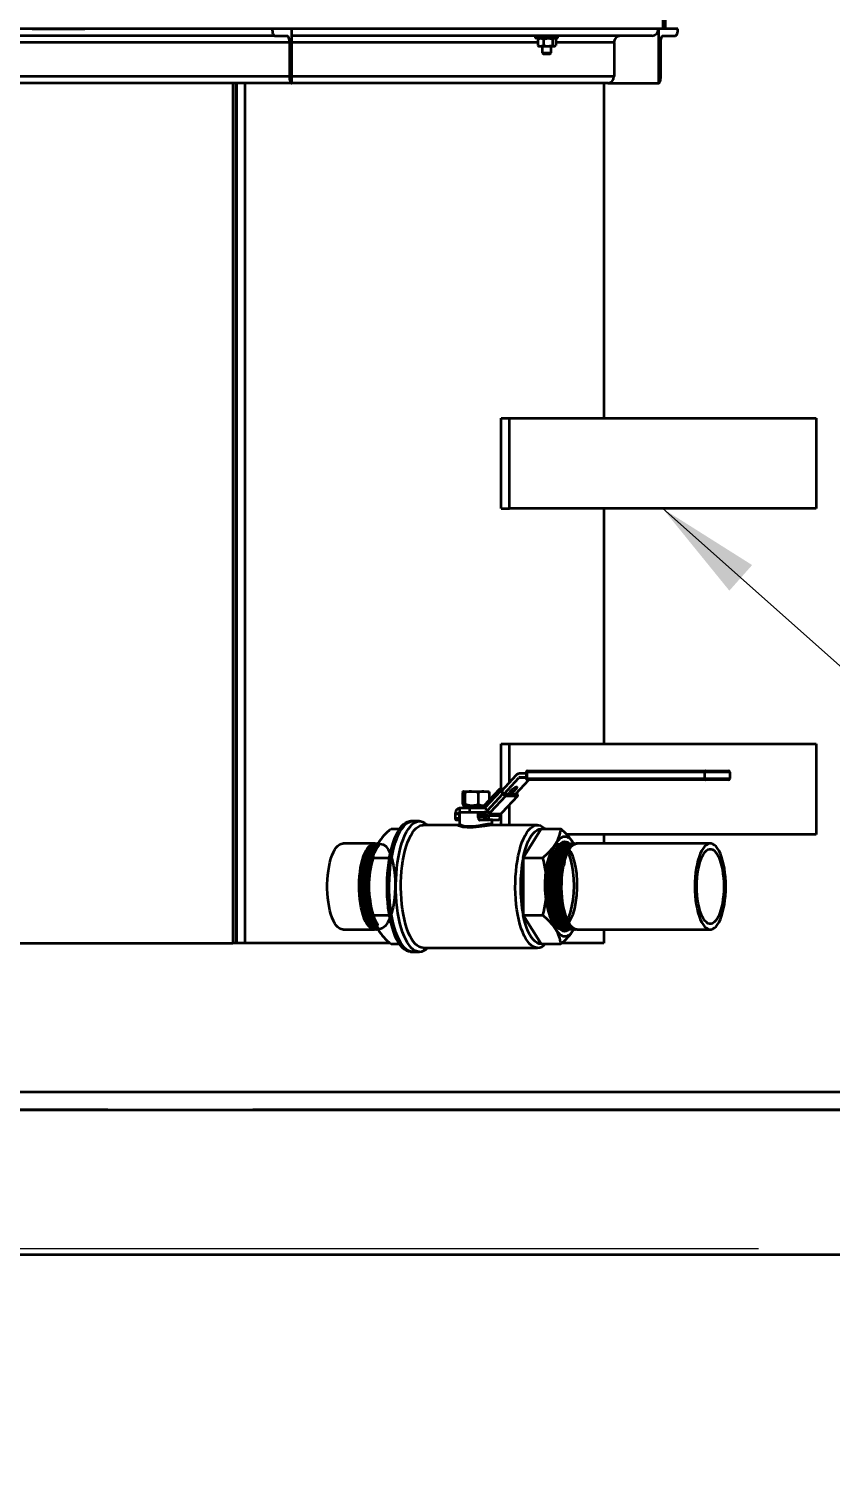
# Model space of a CAD drawing. Header units: inches. Extents: x 0 to 1408, y 0 to 1088.
# Drawn here: x 896.36 to 918.51, y 223.3 to 263.33 of the extents above; entities that cross this region are included whole.
import ezdxf

# ---------------------------------------------------------------- set-up
doc = ezdxf.new("R2010")
doc.units = ezdxf.units.IN
doc.header["$LTSCALE"] = 32
doc.header["$MEASUREMENT"] = 0
doc.linetypes.add('CENTER2', pattern=[1.125, 0.75, -0.125, 0.125, -0.125])
doc.linetypes.add('PHANTOM2', pattern=[1.25, 0.625, -0.125, 0.125, -0.125, 0.125, -0.125])
for name, color, linetype, lineweight in [('AM_0', 7, 'Continuous', 50), ('AM_6', 140, 'Continuous', 35), ('Equipment-AM_11', 92, 'PHANTOM2', 25), ('Layout-AM_6', 140, 'Continuous', 35)]:
    doc.layers.add(name, color=color, linetype=linetype, lineweight=lineweight)
doc.styles.get("Standard").update_dxf_attribs({"font": 'ROMANS.SHX', "width": 0.7})
doc.dimstyles.new('METSOPOWER_ANSI$7', dxfattribs={"dimscale": 24, "dimtxt": 0.12, "dimasz": 0.12, "dimexe": 0.1, "dimexo": 0.05, "dimgap": 0.06, "dimtad": 1, "dimtoh": 1, "dimzin": 12, "dimdsep": 46, "dimlunit": 3, "dimtxsty": 'Standard', "dimcen": 0, "dimclrd": 256, "dimclre": 256, "dimclrt": 140, "dimadec": 0, "dimazin": 2, "dimtp": 0.1, "dimtm": 0.1, "dimtfac": 0.71, "dimtmove": 0, "dimatfit": 3, "dimfxl": 1, "dimtzin": 7, "dimlwd": -1, "dimlwe": -1, "dimarcsym": 1})

# ---------------------------------------------------------------- blocks, each defined once
blk = doc.blocks.new('A$C9d734190')
at = {"layer": 'AM_0'}
for p, q in [((-34.811, 33.856), (-34.811, 34.106)), ((-34.753, 33.856), (-34.753, 34.106)), ((-45.61, 33.856), (-74.465, 33.856)), ((-45.61, 33.856), (-74.465, 33.856)), ((-45.542, 33.669), (-74.397, 33.669)), ((-52.238, 33.856), (-50.781, 33.856)), ((-45.61, 33.856), (-45.61, 33.856)), ((-45.069, 33.856), (-45.61, 33.856)), ((-45.542, 33.669), (-45.204, 33.669)), ((-45.069, 33.856), (-45.069, 33.856)), ((-34.947, 33.856), (-45.069, 33.856)), ((-34.947, 33.856), (-45.069, 33.856)), ((-45.069, 32.356), (-45.069, 33.856)), ((-35.122, 33.669), (-45.069, 33.669)), ((-38.345, 33.669), (-38.345, 33.604)), ((-37.72, 33.604), (-37.72, 33.669)), ((-34.947, 33.856), (-34.947, 32.356)), ((-34.406, 33.856), (-34.947, 33.856)), ((-34.947, 33.856), (-34.947, 33.856)), ((-34.812, 33.669), (-34.474, 33.669)), ((-34.406, 33.856), (-34.406, 33.856)), ((-45.136, 33.481), (-73.991, 33.481)), ((-45.136, 33.481), (-45.136, 32.544)), ((-38.277, 33.481), (-45.069, 33.481)), ((-37.72, 33.604), (-38.345, 33.604)), ((-38.277, 33.579), (-38.277, 33.403)), ((-38.247, 33.604), (-38.262, 33.592)), ((-38.262, 33.389), (-38.247, 33.378)), ((-38.247, 33.378), (-38.198, 33.378)), ((-38.198, 33.378), (-37.994, 33.378)), ((-38.153, 33.378), (-38.153, 33.201)), ((-38.119, 33.579), (-38.119, 33.403)), ((-37.994, 33.378), (-37.824, 33.378)), ((-37.903, 33.201), (-37.903, 33.378)), ((-37.869, 33.579), (-37.869, 33.403)), ((-37.824, 33.378), (-37.809, 33.378)), ((-37.793, 33.592), (-37.809, 33.604)), ((-37.809, 33.378), (-37.793, 33.389)), ((-37.778, 33.579), (-37.778, 33.403)), ((-36.171, 33.481), (-37.778, 33.481)), ((-36.171, 33.481), (-36.171, 32.544)), ((-34.88, 32.544), (-34.88, 33.481)), ((-38.153, 33.201), (-38.123, 33.171)), ((-38.153, 33.201), (-37.903, 33.201)), ((-38.123, 33.171), (-37.933, 33.171)), ((-37.933, 33.171), (-37.903, 33.201)), ((-45.136, 32.544), (-73.991, 32.544)), ((-36.171, 32.544), (-45.069, 32.544)), ((-45.069, 32.356), (-73.924, 32.356)), ((-46.701, 32.356), (-46.701, 8.606)), ((-46.611, 32.356), (-46.611, 8.606)), ((-46.599, 32.356), (-46.599, 8.606)), ((-46.366, 32.356), (-46.366, 8.606)), ((-36.346, 32.356), (-45.069, 32.356)), ((-45.069, 32.356), (-45.069, 32.356)), ((-36.448, 32.356), (-36.448, 23.106)), ((-36.346, 32.356), (-34.947, 32.356)), ((-34.947, 32.356), (-34.947, 32.356)), ((-46.599, 25.75), (-46.611, 25.75)), ((-46.611, 25.604), (-46.599, 25.604)), ((-46.611, 24.263), (-46.599, 24.263)), ((-46.611, 24.086), (-46.599, 24.086)), ((-39.291, 20.606), (-39.291, 23.106)), ((-39.291, 23.106), (-39.058, 23.106)), ((-39.058, 20.606), (-39.058, 23.106)), ((-39.058, 23.106), (-30.592, 23.106)), ((-39.291, 20.606), (-39.058, 20.606)), ((-30.592, 20.606), (-39.058, 20.606)), ((-36.448, 20.606), (-36.448, 14.106)), ((-39.291, 12.862), (-39.291, 14.106)), ((-39.291, 14.106), (-39.058, 14.106)), ((-39.058, 13.041), (-39.058, 14.106)), ((-39.058, 14.106), (-30.592, 14.106)), ((-38.879, 13.233), (-39.277, 12.805)), ((-38.601, 13.291), (-38.747, 13.291)), ((-38.601, 13.324), (-38.601, 13.154)), ((-38.575, 13.324), (-38.601, 13.324)), ((-33.66, 13.324), (-38.575, 13.324)), ((-38.575, 13.324), (-38.575, 13.154)), ((-38.561, 13.364), (-33.645, 13.364)), ((-33.66, 13.154), (-33.66, 13.324)), ((-32.966, 13.324), (-33.66, 13.324)), ((-33.645, 13.364), (-33.006, 13.364)), ((-32.966, 13.154), (-32.966, 13.324)), ((-39.336, 12.86), (-39.767, 12.397)), ((-39.33, 12.862), (-39.225, 12.862)), ((-39.208, 12.731), (-38.797, 13.172)), ((-38.884, 12.731), (-38.527, 13.114)), ((-38.601, 13.172), (-38.797, 13.172)), ((-38.764, 13.187), (-38.601, 13.187)), ((-38.575, 13.154), (-38.601, 13.154)), ((-38.575, 13.154), (-33.66, 13.154)), ((-33.645, 13.114), (-38.561, 13.114)), ((-33.66, 13.154), (-32.966, 13.154)), ((-33.006, 13.114), (-33.645, 13.114)), ((-40.356, 12.763), (-40.356, 12.439)), ((-40.326, 12.793), (-40.11, 12.793)), ((-40.295, 12.763), (-40.295, 12.439)), ((-40.11, 12.793), (-39.77, 12.793)), ((-39.925, 12.763), (-39.925, 12.439)), ((-39.77, 12.793), (-39.642, 12.793)), ((-39.306, 12.805), (-39.738, 12.343)), ((-39.669, 12.269), (-39.237, 12.731)), ((-39.615, 12.763), (-39.615, 12.56)), ((-39.156, 12.675), (-39.587, 12.212)), ((-39.306, 12.805), (-39.237, 12.731)), ((-39.277, 12.805), (-39.208, 12.731)), ((-39.263, 12.212), (-38.831, 12.675)), ((-39.257, 12.214), (-38.825, 12.677)), ((-39.208, 12.731), (-38.884, 12.731)), ((-39.156, 12.675), (-38.831, 12.675)), ((-39.058, 11.865), (-39.058, 12.428)), ((-38.855, 12.731), (-38.869, 12.747)), ((-40.56, 12.163), (-40.56, 12.058)), ((-40.56, 12.163), (-40.555, 12.163)), ((-40.555, 12.058), (-40.56, 12.058)), ((-40.439, 12.163), (-40.555, 12.163)), ((-40.555, 12.163), (-40.555, 12.058)), ((-40.555, 12.058), (-40.439, 12.058)), ((-40.55, 12.173), (-40.443, 12.173)), ((-40.443, 12.048), (-40.55, 12.048)), ((-40.549, 12.173), (-40.549, 12.203)), ((-40.452, 12.173), (-40.452, 12.223)), ((-40.436, 12.223), (-40.452, 12.223)), ((-40.439, 12.058), (-40.439, 12.163)), ((-40.439, 12.163), (-40.436, 12.163)), ((-40.436, 12.058), (-40.439, 12.058)), ((-40.436, 12.328), (-40.436, 12.223)), ((-40.148, 12.328), (-40.436, 12.328)), ((-40.436, 12.223), (-40.436, 11.895)), ((-40.436, 12.223), (-40.148, 12.223)), ((-40.326, 12.408), (-40.11, 12.408)), ((-40.32, 12.408), (-40.32, 12.328)), ((-40.148, 12.223), (-40.148, 12.328)), ((-39.742, 12.328), (-40.148, 12.328)), ((-40.148, 12.223), (-39.76, 12.223)), ((-40.11, 12.408), (-39.77, 12.408)), ((-39.93, 12.163), (-39.93, 12.098)), ((-39.93, 12.163), (-39.924, 12.163)), ((-39.924, 12.098), (-39.93, 12.098)), ((-39.929, 12.094), (-39.903, 12.02)), ((-39.756, 12.163), (-39.924, 12.163)), ((-39.924, 12.163), (-39.924, 12.098)), ((-39.924, 12.098), (-39.756, 12.098)), ((-39.755, 12.091), (-39.923, 12.091)), ((-39.923, 12.091), (-39.896, 12.016)), ((-39.92, 12.173), (-39.752, 12.173)), ((-39.905, 12.023), (-39.905, 12.027)), ((-39.904, 12.023), (-39.905, 12.023)), ((-39.896, 12.016), (-39.728, 12.016)), ((-39.725, 12.013), (-39.893, 12.013)), ((-39.882, 12.183), (-39.7, 12.183)), ((-39.77, 12.408), (-39.757, 12.408)), ((-39.679, 12.223), (-39.76, 12.223)), ((-39.756, 12.163), (-39.743, 12.163)), ((-39.756, 12.098), (-39.756, 12.163)), ((-39.743, 12.098), (-39.756, 12.098)), ((-39.728, 12.016), (-39.755, 12.091)), ((-39.752, 12.173), (-39.704, 12.173)), ((-39.743, 12.163), (-39.743, 12.098)), ((-39.707, 12.163), (-39.743, 12.163)), ((-39.743, 12.098), (-39.716, 12.023)), ((-39.669, 12.269), (-39.738, 12.343)), ((-39.679, 12.013), (-39.725, 12.013)), ((-39.716, 12.023), (-39.694, 12.023)), ((-39.715, 12.106), (-39.714, 12.113)), ((-39.714, 12.113), (-39.64, 12.113)), ((-39.604, 12.013), (-39.679, 12.013)), ((-39.654, 12.254), (-39.66, 12.247)), ((-39.64, 12.113), (-39.64, 12.122)), ((-39.315, 12.122), (-39.64, 12.122)), ((-39.618, 12.179), (-39.587, 12.212)), ((-39.618, 12.179), (-39.294, 12.179)), ((-39.604, 12.013), (-39.351, 12.013)), ((-39.315, 12.113), (-39.315, 12.122)), ((-39.294, 12.179), (-39.263, 12.212)), ((-39.291, 11.865), (-39.291, 12.182)), ((-42.329, 11.757), (-42.098, 11.757)), ((-41.727, 11.973), (-41.788, 11.973)), ((-41.543, 11.971), (-41.727, 11.971)), ((-40.442, 11.865), (-41.444, 11.865)), ((-40.436, 12.003), (-40.528, 12.003)), ((-39.632, 12.003), (-39.882, 12.003)), ((-39.608, 12.006), (-39.632, 12.003)), ((-39.537, 12.003), (-39.542, 12.006)), ((-39.536, 12.003), (-39.537, 12.003)), ((-39.536, 11.895), (-39.536, 12.003)), ((-38.285, 11.865), (-39.529, 11.865)), ((-38.184, 11.757), (-38.679, 10.963)), ((-38.184, 11.757), (-37.643, 11.757)), ((-42.783, 11.356), (-43.661, 11.356)), ((-42.766, 11.213), (-42.776, 11.19)), ((-42.764, 11.356), (-42.775, 11.356)), ((-37.594, 11.329), (-37.532, 11.343)), ((-37.521, 11.345), (-37.532, 11.345)), ((-30.592, 11.606), (-37.482, 11.606)), ((-37.44, 11.348), (-37.451, 11.348)), ((-37.376, 11.35), (-37.37, 11.349)), ((-37.359, 11.351), (-37.37, 11.35)), ((-37.34, 11.342), (-37.289, 11.349)), ((-37.303, 11.321), (-37.236, 11.351)), ((-37.278, 11.353), (-37.289, 11.353)), ((-37.267, 11.336), (-37.234, 11.348)), ((-37.196, 11.356), (-37.208, 11.356)), ((-33.512, 11.356), (-37.189, 11.356)), ((-36.448, 11.606), (-36.448, 11.356)), ((-43.051, 11.067), (-43.055, 11.058)), ((-42.973, 11.073), (-42.997, 11.021)), ((-42.825, 10.963), (-42.373, 10.963)), ((-38.679, 10.963), (-38.679, 9.375)), ((-38.679, 10.963), (-38.139, 10.963)), ((-37.555, 11.064), (-37.563, 11.042)), ((-37.54, 10.855), (-37.561, 10.755)), ((-37.561, 10.755), (-37.563, 10.747)), ((-46.611, 9.25), (-46.599, 9.25)), ((-43.051, 9.325), (-43.043, 9.306)), ((-42.825, 9.375), (-42.373, 9.375)), ((-38.679, 9.375), (-38.139, 9.375)), ((-38.679, 9.375), (-38.184, 8.581)), ((-37.552, 9.321), (-37.546, 9.305)), ((-46.611, 9), (-46.599, 9)), ((-43.661, 8.981), (-42.783, 8.981)), ((-42.776, 9.148), (-42.766, 9.124)), ((-42.734, 8.983), (-42.723, 8.983)), ((-37.573, 8.994), (-37.562, 8.994)), ((-37.492, 8.995), (-37.547, 9.002)), ((-37.492, 8.991), (-37.481, 8.991)), ((-37.411, 8.99), (-37.418, 8.989)), ((-37.411, 8.989), (-37.399, 8.988)), ((-37.33, 8.986), (-37.318, 8.986)), ((-37.248, 8.985), (-37.316, 8.999)), ((-37.28, 8.978), (-37.272, 8.992)), ((-37.273, 8.999), (-37.233, 8.988)), ((-37.249, 8.983), (-37.237, 8.983)), ((-37.189, 8.981), (-33.512, 8.981)), ((-36.448, 8.981), (-36.448, 8.606)), ((-72.058, 8.606), (-46.701, 8.606)), ((-46.611, 8.606), (-46.701, 8.606)), ((-46.599, 8.606), (-46.611, 8.606)), ((-46.366, 8.606), (-46.599, 8.606)), ((-42.357, 8.606), (-46.366, 8.606)), ((-42.329, 8.581), (-42.098, 8.581)), ((-41.444, 8.473), (-38.285, 8.473)), ((-38.184, 8.581), (-37.643, 8.581)), ((-36.448, 8.606), (-37.616, 8.606)), ((-41.788, 8.364), (-41.727, 8.364)), ((-41.727, 8.366), (-41.543, 8.366)), ((-89.174, 4.5), (-0.25, 4.5)), ((-55, 4), (55, 4)), ((-55, 0), (55, 0))]:
    blk.add_line(p, q, dxfattribs=at)
at = {"layer": 'AM_0', "linetype": 'CENTER2'}
for p, q in [((-30.592, 23.106), (-30.592, 20.606)), ((-30.592, 14.106), (-30.592, 11.606))]:
    blk.add_line(p, q, dxfattribs=at)
at = {"layer": 'AM_0', "flags": 128}
for points in [[(-45.61, 33.856), (-45.608, 33.82), (-45.604, 33.784), (-45.598, 33.752), (-45.59, 33.724), (-45.58, 33.7), (-45.568, 33.683), (-45.555, 33.672), (-45.542, 33.669)], [(-45.204, 33.669), (-45.191, 33.665), (-45.178, 33.655), (-45.166, 33.637), (-45.156, 33.614), (-45.148, 33.585), (-45.141, 33.553), (-45.137, 33.518), (-45.136, 33.481)], [(-34.88, 33.481), (-34.878, 33.518), (-34.874, 33.553), (-34.868, 33.585), (-34.86, 33.614), (-34.85, 33.637), (-34.838, 33.655), (-34.825, 33.665), (-34.812, 33.669)], [(-34.474, 33.669), (-34.461, 33.672), (-34.448, 33.683), (-34.436, 33.7), (-34.426, 33.724), (-34.418, 33.752), (-34.411, 33.784), (-34.408, 33.82), (-34.406, 33.856)], [(-38.277, 33.579), (-38.204, 33.604), (-38.198, 33.604)], [(-38.277, 33.579), (-38.266, 33.589), (-38.262, 33.591)], [(-38.277, 33.403), (-38.204, 33.378), (-38.198, 33.378)], [(-38.277, 33.403), (-38.266, 33.392), (-38.262, 33.39)], [(-38.198, 33.604), (-38.129, 33.584), (-38.119, 33.579)], [(-38.198, 33.378), (-38.129, 33.397), (-38.119, 33.403)], [(-38.119, 33.579), (-38.003, 33.604), (-37.994, 33.604)], [(-38.119, 33.403), (-38.003, 33.378), (-37.994, 33.378)], [(-37.994, 33.604), (-37.885, 33.584), (-37.869, 33.579)], [(-37.994, 33.378), (-37.885, 33.397), (-37.869, 33.403)], [(-37.869, 33.579), (-37.858, 33.589), (-37.824, 33.604)], [(-37.869, 33.403), (-37.858, 33.392), (-37.824, 33.378)], [(-37.824, 33.604), (-37.815, 33.603), (-37.778, 33.579)], [(-37.824, 33.378), (-37.815, 33.379), (-37.778, 33.403)], [(-45.136, 32.544), (-45.135, 32.507), (-45.131, 32.472), (-45.125, 32.44), (-45.116, 32.411), (-45.106, 32.388), (-45.094, 32.371), (-45.082, 32.36), (-45.069, 32.356)], [(-34.947, 32.356), (-34.934, 32.36), (-34.921, 32.371), (-34.91, 32.388), (-34.899, 32.411), (-34.891, 32.44), (-34.885, 32.472), (-34.881, 32.507), (-34.88, 32.544)], [(-38.575, 13.324), (-38.575, 13.332), (-38.574, 13.339), (-38.573, 13.346), (-38.571, 13.352), (-38.569, 13.357), (-38.566, 13.361), (-38.564, 13.363), (-38.561, 13.364)], [(-33.645, 13.364), (-33.648, 13.363), (-33.651, 13.361), (-33.653, 13.357), (-33.655, 13.352), (-33.657, 13.346), (-33.658, 13.339), (-33.659, 13.332), (-33.66, 13.324)], [(-39.33, 12.862), (-39.335, 12.861), (-39.337, 12.858), (-39.337, 12.852), (-39.335, 12.845), (-39.331, 12.837), (-39.324, 12.827), (-39.316, 12.816), (-39.306, 12.805)], [(-39.046, 12.731), (-39.057, 12.737), (-39.058, 12.752), (-39.047, 12.776), (-39.026, 12.805), (-38.997, 12.837), (-38.964, 12.869), (-38.93, 12.896), (-38.898, 12.915), (-38.873, 12.926), (-38.857, 12.926), (-38.851, 12.915), (-38.856, 12.896), (-38.872, 12.869), (-38.898, 12.837), (-38.929, 12.805), (-38.963, 12.776), (-38.996, 12.752), (-39.025, 12.737), (-39.046, 12.731)], [(-38.575, 13.154), (-38.575, 13.146), (-38.574, 13.139), (-38.573, 13.132), (-38.571, 13.126), (-38.569, 13.121), (-38.566, 13.117), (-38.564, 13.115), (-38.561, 13.114)], [(-33.66, 13.154), (-33.659, 13.146), (-33.658, 13.139), (-33.657, 13.132), (-33.655, 13.126), (-33.653, 13.121), (-33.651, 13.117), (-33.648, 13.115), (-33.645, 13.114)], [(-40.326, 12.793), (-40.328, 12.793), (-40.342, 12.784), (-40.356, 12.763)], [(-40.356, 12.439), (-40.341, 12.417), (-40.326, 12.408)], [(-40.295, 12.763), (-40.31, 12.785), (-40.326, 12.793)], [(-40.326, 12.408), (-40.324, 12.409), (-40.309, 12.418), (-40.295, 12.439)], [(-40.11, 12.793), (-40.16, 12.791), (-40.295, 12.763)], [(-40.295, 12.439), (-40.16, 12.411), (-40.11, 12.408)], [(-39.925, 12.763), (-39.971, 12.776), (-40.11, 12.793)], [(-40.11, 12.408), (-39.971, 12.426), (-39.925, 12.439)], [(-39.925, 12.439), (-39.849, 12.417), (-39.77, 12.408)], [(-39.615, 12.763), (-39.691, 12.785), (-39.77, 12.793)], [(-39.77, 12.408), (-39.759, 12.409), (-39.757, 12.409)], [(-39.646, 12.793), (-39.644, 12.793), (-39.63, 12.784), (-39.615, 12.763)], [(-38.831, 12.675), (-38.827, 12.676), (-38.824, 12.679), (-38.824, 12.684), (-38.826, 12.691), (-38.831, 12.7), (-38.837, 12.71), (-38.845, 12.72), (-38.855, 12.731)], [(-40.55, 12.173), (-40.551, 12.173), (-40.552, 12.173), (-40.553, 12.172), (-40.554, 12.171), (-40.554, 12.169), (-40.555, 12.167), (-40.555, 12.165), (-40.555, 12.163)], [(-40.555, 12.058), (-40.555, 12.057), (-40.555, 12.055), (-40.554, 12.053), (-40.554, 12.051), (-40.553, 12.05), (-40.552, 12.049), (-40.551, 12.049), (-40.55, 12.048)], [(-40.528, 12.003), (-40.532, 12.004), (-40.536, 12.008), (-40.54, 12.013), (-40.543, 12.021), (-40.546, 12.03), (-40.548, 12.04), (-40.549, 12.048)], [(-39.924, 12.163), (-39.924, 12.165), (-39.923, 12.167), (-39.923, 12.169), (-39.923, 12.171), (-39.922, 12.172), (-39.921, 12.173), (-39.921, 12.173), (-39.92, 12.173)], [(-39.738, 12.343), (-39.748, 12.354), (-39.756, 12.364), (-39.762, 12.374), (-39.767, 12.383), (-39.769, 12.39), (-39.769, 12.395), (-39.767, 12.397)], [(-39.756, 12.163), (-39.756, 12.165), (-39.755, 12.167), (-39.755, 12.169), (-39.755, 12.171), (-39.754, 12.172), (-39.754, 12.173), (-39.753, 12.173), (-39.752, 12.173)], [(-39.679, 12.013), (-39.685, 12.015), (-39.692, 12.02), (-39.698, 12.029), (-39.703, 12.04), (-39.708, 12.054), (-39.711, 12.07), (-39.713, 12.088), (-39.715, 12.106)], [(-39.64, 12.113), (-39.639, 12.094), (-39.637, 12.075), (-39.634, 12.058), (-39.629, 12.043), (-39.624, 12.03), (-39.618, 12.021), (-39.611, 12.015), (-39.604, 12.013)], [(-39.351, 12.013), (-39.344, 12.015), (-39.338, 12.021), (-39.331, 12.03), (-39.326, 12.043), (-39.321, 12.058), (-39.318, 12.075), (-39.316, 12.094), (-39.315, 12.113)], [(-39.257, 12.214), (-39.258, 12.213), (-39.263, 12.212)], [(-41.788, 8.364), (-41.846, 8.371), (-41.903, 8.392), (-41.959, 8.427), (-42.014, 8.476), (-42.067, 8.538), (-42.118, 8.613), (-42.166, 8.699), (-42.211, 8.798), (-42.253, 8.907), (-42.292, 9.026), (-42.326, 9.154), (-42.357, 9.29), (-42.382, 9.432), (-42.403, 9.581), (-42.42, 9.734), (-42.431, 9.89), (-42.438, 10.049), (-42.439, 10.209), (-42.435, 10.368), (-42.426, 10.526), (-42.412, 10.681), (-42.393, 10.832), (-42.37, 10.977), (-42.342, 11.117), (-42.31, 11.249), (-42.273, 11.372), (-42.233, 11.487), (-42.189, 11.59), (-42.142, 11.683), (-42.093, 11.764), (-42.041, 11.832), (-41.986, 11.888), (-41.931, 11.929), (-41.874, 11.958), (-41.817, 11.972), (-41.788, 11.973)], [(-41.697, 8.366), (-41.727, 8.364), (-41.785, 8.371), (-41.842, 8.392), (-41.898, 8.427), (-41.953, 8.476), (-42.006, 8.538), (-42.057, 8.613), (-42.105, 8.699), (-42.151, 8.798), (-42.193, 8.907), (-42.231, 9.026), (-42.265, 9.154), (-42.296, 9.29), (-42.321, 9.432), (-42.343, 9.581), (-42.359, 9.734), (-42.37, 9.89), (-42.377, 10.049), (-42.378, 10.209), (-42.374, 10.368), (-42.365, 10.526), (-42.351, 10.681), (-42.333, 10.832), (-42.309, 10.977), (-42.281, 11.117), (-42.249, 11.249), (-42.212, 11.372), (-42.172, 11.487), (-42.128, 11.59), (-42.081, 11.683), (-42.032, 11.764), (-41.98, 11.832), (-41.926, 11.888), (-41.87, 11.929), (-41.813, 11.958), (-41.756, 11.972), (-41.698, 11.972), (-41.697, 11.971)], [(-41.727, 8.366), (-41.785, 8.373), (-41.842, 8.394), (-41.898, 8.429), (-41.953, 8.478), (-42.006, 8.54), (-42.056, 8.614), (-42.105, 8.701), (-42.15, 8.799), (-42.192, 8.908), (-42.23, 9.027), (-42.265, 9.155), (-42.295, 9.291), (-42.321, 9.433), (-42.342, 9.581), (-42.358, 9.734), (-42.37, 9.891), (-42.376, 10.049), (-42.377, 10.209), (-42.373, 10.368), (-42.365, 10.525), (-42.351, 10.68), (-42.332, 10.831), (-42.309, 10.977), (-42.281, 11.116), (-42.248, 11.248), (-42.212, 11.371), (-42.172, 11.485), (-42.128, 11.589), (-42.081, 11.681), (-42.031, 11.762), (-41.979, 11.83), (-41.925, 11.886), (-41.87, 11.928), (-41.813, 11.956), (-41.756, 11.97), (-41.727, 11.971)], [(-41.543, 8.366), (-41.6, 8.373), (-41.657, 8.394), (-41.714, 8.429), (-41.768, 8.478), (-41.821, 8.54), (-41.872, 8.614), (-41.92, 8.701), (-41.966, 8.799), (-42.008, 8.908), (-42.046, 9.027), (-42.081, 9.155), (-42.111, 9.291), (-42.136, 9.433), (-42.158, 9.581), (-42.174, 9.734), (-42.185, 9.891), (-42.192, 10.049), (-42.193, 10.209), (-42.189, 10.368), (-42.18, 10.525), (-42.166, 10.68), (-42.148, 10.831), (-42.124, 10.977), (-42.096, 11.116), (-42.064, 11.248), (-42.027, 11.371), (-41.987, 11.485), (-41.943, 11.589), (-41.897, 11.681), (-41.847, 11.762), (-41.795, 11.83), (-41.741, 11.886), (-41.686, 11.928), (-41.629, 11.956), (-41.572, 11.97), (-41.514, 11.97), (-41.457, 11.956), (-41.4, 11.928), (-41.345, 11.886), (-41.323, 11.865)], [(-41.444, 8.473), (-41.499, 8.48), (-41.554, 8.501), (-41.609, 8.535), (-41.662, 8.584), (-41.713, 8.645), (-41.761, 8.72), (-41.808, 8.806), (-41.851, 8.903), (-41.891, 9.011), (-41.927, 9.129), (-41.959, 9.255), (-41.987, 9.388), (-42.01, 9.529), (-42.029, 9.674), (-42.043, 9.824), (-42.051, 9.976), (-42.055, 10.13), (-42.054, 10.285), (-42.048, 10.438), (-42.036, 10.589), (-42.02, 10.737), (-41.999, 10.88), (-41.973, 11.017), (-41.943, 11.147), (-41.909, 11.269), (-41.871, 11.382), (-41.83, 11.485), (-41.785, 11.576), (-41.737, 11.657), (-41.687, 11.725), (-41.635, 11.78), (-41.582, 11.821), (-41.527, 11.849), (-41.471, 11.863), (-41.444, 11.865)], [(-40.344, 11.81), (-40.43, 11.831), (-40.458, 11.842), (-40.472, 11.852), (-40.466, 11.86)], [(-40.466, 11.86), (-40.463, 11.864), (-40.442, 11.865)], [(-40.432, 11.895), (-40.434, 11.892), (-40.397, 11.87), (-40.316, 11.848), (-40.202, 11.836), (-40.06, 11.837), (-39.983, 11.844), (-39.907, 11.854), (-39.766, 11.877), (-39.652, 11.896), (-39.573, 11.905), (-39.566, 11.905)], [(-39.529, 11.865), (-39.536, 11.865), (-39.572, 11.862), (-39.621, 11.856), (-39.743, 11.837), (-39.817, 11.826), (-39.897, 11.815), (-39.978, 11.806), (-40.063, 11.799), (-40.141, 11.796), (-40.217, 11.797), (-40.341, 11.81), (-40.344, 11.81)], [(-39.566, 11.905), (-39.537, 11.899), (-39.54, 11.895)], [(-39.527, 11.872), (-39.535, 11.89), (-39.535, 11.894)], [(-39.516, 11.864), (-39.522, 11.868), (-39.527, 11.872)], [(-38.285, 8.473), (-38.34, 8.48), (-38.396, 8.501), (-38.45, 8.535), (-38.503, 8.584), (-38.554, 8.645), (-38.603, 8.72), (-38.649, 8.806), (-38.692, 8.903), (-38.732, 9.011), (-38.768, 9.129), (-38.8, 9.255), (-38.828, 9.388), (-38.851, 9.529), (-38.87, 9.674), (-38.884, 9.824), (-38.893, 9.976), (-38.896, 10.13), (-38.895, 10.285), (-38.889, 10.438), (-38.877, 10.589), (-38.861, 10.737), (-38.84, 10.88), (-38.815, 11.017), (-38.785, 11.147), (-38.75, 11.269), (-38.712, 11.382), (-38.671, 11.485), (-38.626, 11.576), (-38.578, 11.657), (-38.528, 11.725), (-38.476, 11.78), (-38.423, 11.821), (-38.368, 11.849), (-38.313, 11.863), (-38.257, 11.863), (-38.201, 11.849), (-38.147, 11.821), (-38.093, 11.78), (-38.069, 11.757)], [(-38.679, 10.963), (-38.65, 11.09), (-38.616, 11.209), (-38.579, 11.318), (-38.538, 11.417), (-38.493, 11.504), (-38.446, 11.58), (-38.396, 11.643), (-38.345, 11.692), (-38.292, 11.728), (-38.238, 11.749), (-38.184, 11.757)], [(-43.661, 8.981), (-43.707, 8.988), (-43.753, 9.009), (-43.798, 9.043), (-43.841, 9.091), (-43.882, 9.151), (-43.92, 9.223), (-43.956, 9.307), (-43.988, 9.4), (-44.016, 9.502), (-44.04, 9.613), (-44.059, 9.729), (-44.074, 9.851), (-44.084, 9.977), (-44.089, 10.105), (-44.089, 10.233), (-44.084, 10.361), (-44.074, 10.486), (-44.059, 10.608), (-44.04, 10.725), (-44.016, 10.835), (-43.988, 10.938), (-43.956, 11.031), (-43.92, 11.114), (-43.882, 11.186), (-43.841, 11.247), (-43.798, 11.294), (-43.753, 11.329), (-43.707, 11.349), (-43.661, 11.356), (-43.661, 11.356)], [(-42.783, 8.981), (-42.818, 8.985), (-42.864, 9.003), (-42.909, 9.034), (-42.952, 9.078), (-42.993, 9.135), (-43.032, 9.204), (-43.068, 9.284), (-43.101, 9.375), (-43.13, 9.475), (-43.155, 9.583), (-43.176, 9.697), (-43.192, 9.818), (-43.203, 9.942), (-43.209, 10.069), (-43.211, 10.197), (-43.207, 10.325), (-43.199, 10.451), (-43.185, 10.574), (-43.167, 10.692), (-43.145, 10.804), (-43.118, 10.908), (-43.087, 11.004), (-43.053, 11.09), (-43.016, 11.166), (-42.975, 11.229), (-42.933, 11.281), (-42.889, 11.319), (-42.844, 11.344), (-42.798, 11.356), (-42.751, 11.353), (-42.739, 11.35)], [(-42.734, 8.986), (-42.79, 8.99), (-42.864, 9.03), (-42.932, 9.101), (-42.997, 9.205), (-43.054, 9.333), (-43.103, 9.488), (-43.141, 9.658), (-43.169, 9.848), (-43.184, 10.041), (-43.188, 10.244), (-43.18, 10.439), (-43.159, 10.632), (-43.128, 10.807), (-43.086, 10.968), (-43.036, 11.102), (-42.977, 11.213), (-42.914, 11.292), (-42.846, 11.341), (-42.776, 11.356), (-42.775, 11.356)], [(-42.724, 11.347), (-42.73, 11.351), (-42.801, 11.352), (-42.869, 11.321), (-42.936, 11.255), (-42.996, 11.161), (-43.052, 11.035), (-43.097, 10.889), (-43.134, 10.718), (-43.16, 10.536), (-43.174, 10.339), (-43.176, 10.142), (-43.166, 9.941), (-43.144, 9.751), (-43.111, 9.568), (-43.068, 9.407), (-43.014, 9.264), (-42.954, 9.149), (-42.886, 9.061), (-42.815, 9.006), (-42.741, 8.984), (-42.699, 8.99)], [(-42.7, 8.992), (-42.683, 9.023), (-42.754, 9.088), (-42.819, 9.181), (-42.878, 9.306), (-42.928, 9.451), (-42.969, 9.621), (-42.999, 9.802), (-43.018, 9.999), (-43.024, 10.194), (-43.019, 10.395), (-43.001, 10.584), (-42.972, 10.766), (-42.934, 10.927), (-42.885, 11.07), (-42.829, 11.184), (-42.766, 11.272), (-42.7, 11.327), (-42.63, 11.35), (-42.542, 11.331), (-42.476, 11.279), (-42.412, 11.194), (-42.356, 11.082), (-42.306, 10.941), (-42.259, 10.74), (-42.232, 10.561), (-42.216, 10.365), (-42.212, 10.17), (-42.22, 9.968), (-42.24, 9.778), (-42.272, 9.594), (-42.314, 9.43), (-42.366, 9.284), (-42.425, 9.166), (-42.492, 9.074), (-42.562, 9.015), (-42.636, 8.987), (-42.709, 8.993), (-42.783, 9.034), (-42.851, 9.104), (-42.916, 9.208), (-42.972, 9.336), (-43.021, 9.491), (-43.059, 9.661), (-43.087, 9.85), (-43.102, 10.043), (-43.106, 10.246), (-43.098, 10.44), (-43.077, 10.632), (-43.046, 10.806), (-43.004, 10.967), (-42.954, 11.101), (-42.895, 11.212), (-42.832, 11.29), (-42.764, 11.339), (-42.695, 11.353), (-42.694, 11.353)], [(-42.696, 11.352), (-42.702, 11.352), (-42.772, 11.328), (-42.838, 11.272), (-42.901, 11.183), (-42.957, 11.067), (-43.006, 10.923), (-43.044, 10.762), (-43.073, 10.578), (-43.089, 10.389), (-43.095, 10.187), (-43.088, 9.991), (-43.068, 9.795), (-43.038, 9.614), (-42.996, 9.444), (-42.946, 9.299), (-42.887, 9.175), (-42.822, 9.083), (-42.75, 9.019), (-42.704, 9)], [(-42.726, 11.296), (-42.769, 11.255), (-42.831, 11.16), (-42.885, 11.04), (-42.932, 10.891), (-42.968, 10.727), (-42.995, 10.541), (-43.009, 10.35), (-43.012, 10.149), (-43.003, 9.954), (-42.981, 9.759), (-42.949, 9.582), (-42.906, 9.416), (-42.854, 9.276), (-42.793, 9.157), (-42.774, 9.132)], [(-42.997, 11.021), (-42.958, 11.117), (-42.904, 11.212), (-42.844, 11.28), (-42.838, 11.283)], [(-42.746, 9.08), (-42.692, 9.114), (-42.756, 9.219), (-42.812, 9.348), (-42.86, 9.503), (-42.897, 9.674), (-42.924, 9.863), (-42.939, 10.055), (-42.942, 10.257), (-42.933, 10.45), (-42.912, 10.641), (-42.88, 10.813), (-42.838, 10.972), (-42.788, 11.104), (-42.729, 11.212), (-42.666, 11.289), (-42.716, 11.314)], [(-37.643, 8.999), (-37.689, 9.002), (-37.616, 9.032), (-37.547, 9.093), (-37.481, 9.187), (-37.424, 9.306), (-37.373, 9.453), (-37.332, 9.617), (-37.302, 9.8), (-37.283, 9.989), (-37.276, 10.189), (-37.281, 10.382), (-37.298, 10.575), (-37.325, 10.751), (-37.364, 10.916), (-37.411, 11.055), (-37.467, 11.172), (-37.528, 11.258), (-37.595, 11.316), (-37.662, 11.339), (-37.732, 11.33), (-37.799, 11.288), (-37.863, 11.213), (-37.921, 11.111), (-37.973, 10.979), (-38.015, 10.827), (-38.048, 10.653), (-38.069, 10.469), (-38.08, 10.272), (-38.078, 10.078), (-38.064, 9.88), (-38.039, 9.696), (-38.002, 9.52), (-37.957, 9.368), (-37.901, 9.234), (-37.839, 9.129), (-37.77, 9.052), (-37.7, 9.008), (-37.625, 8.997), (-37.622, 8.998)], [(-37.801, 11.061), (-37.918, 10.976), (-37.962, 10.826), (-37.997, 10.656), (-38.02, 10.471), (-38.031, 10.276), (-38.029, 10.078), (-38.015, 9.883), (-37.988, 9.696), (-37.95, 9.525), (-37.902, 9.374), (-37.844, 9.247), (-37.78, 9.15), (-37.71, 9.084), (-37.637, 9.053), (-37.563, 9.057), (-37.491, 9.096), (-37.422, 9.168), (-37.359, 9.272), (-37.303, 9.404), (-37.257, 9.561), (-37.221, 9.736), (-37.197, 9.925), (-37.185, 10.122), (-37.186, 10.32), (-37.2, 10.514), (-37.226, 10.696), (-37.262, 10.862), (-37.309, 11.007), (-37.365, 11.125), (-37.427, 11.213), (-37.493, 11.268), (-37.562, 11.288), (-37.631, 11.274), (-37.698, 11.224), (-37.761, 11.142), (-37.818, 11.029), (-37.866, 10.888), (-37.905, 10.725), (-37.932, 10.545), (-37.948, 10.353), (-37.951, 10.155), (-37.942, 9.957), (-37.92, 9.766), (-37.886, 9.587), (-37.841, 9.427), (-37.787, 9.291), (-37.725, 9.181), (-37.717, 9.173)], [(-38.024, 10.169), (-38.021, 10.313), (-38.013, 10.455), (-38, 10.594), (-37.981, 10.728), (-37.958, 10.856), (-37.929, 10.977), (-37.897, 11.089), (-37.86, 11.191), (-37.82, 11.281), (-37.776, 11.36)], [(-37.395, 11.344), (-37.4, 11.349), (-37.446, 11.38), (-37.493, 11.397), (-37.54, 11.401), (-37.587, 11.39), (-37.634, 11.366), (-37.679, 11.328), (-37.723, 11.277), (-37.764, 11.214), (-37.803, 11.138), (-37.838, 11.052), (-37.87, 10.955), (-37.899, 10.85), (-37.923, 10.737), (-37.942, 10.618), (-37.957, 10.493), (-37.967, 10.365), (-37.972, 10.234), (-37.972, 10.103), (-37.967, 9.973), (-37.957, 9.845), (-37.942, 9.72), (-37.923, 9.601), (-37.899, 9.488), (-37.87, 9.382), (-37.838, 9.286), (-37.803, 9.199), (-37.764, 9.124), (-37.723, 9.06), (-37.679, 9.009), (-37.634, 8.972), (-37.587, 8.947), (-37.54, 8.937), (-37.493, 8.94), (-37.446, 8.958), (-37.4, 8.989), (-37.389, 8.998)], [(-37.491, 11.339), (-37.536, 11.344), (-37.603, 11.318), (-37.67, 11.259), (-37.731, 11.171), (-37.787, 11.051), (-37.834, 10.91), (-37.872, 10.744), (-37.9, 10.566), (-37.916, 10.371), (-37.92, 10.177), (-37.912, 9.976), (-37.893, 9.786), (-37.861, 9.602), (-37.82, 9.439), (-37.768, 9.293), (-37.71, 9.174), (-37.643, 9.081), (-37.574, 9.021), (-37.5, 8.993), (-37.442, 8.997)], [(-37.405, 11.341), (-37.439, 11.348), (-37.512, 11.327), (-37.58, 11.272), (-37.646, 11.181), (-37.701, 11.067), (-37.75, 10.923), (-37.789, 10.763), (-37.818, 10.581), (-37.835, 10.392), (-37.84, 10.192), (-37.833, 9.996), (-37.815, 9.8), (-37.785, 9.619), (-37.743, 9.45), (-37.694, 9.305), (-37.634, 9.18), (-37.57, 9.087), (-37.499, 9.022), (-37.427, 8.991), (-37.37, 8.993)], [(-37.28, 11.36), (-37.326, 11.425), (-37.375, 11.477), (-37.425, 11.514), (-37.476, 11.536), (-37.528, 11.544), (-37.58, 11.536), (-37.631, 11.514), (-37.681, 11.477), (-37.73, 11.425), (-37.776, 11.36)], [(-37.326, 11.344), (-37.35, 11.351), (-37.418, 11.336), (-37.487, 11.288), (-37.55, 11.209), (-37.608, 11.099), (-37.658, 10.965), (-37.7, 10.805), (-37.731, 10.631), (-37.751, 10.439), (-37.76, 10.244), (-37.756, 10.042), (-37.74, 9.85), (-37.713, 9.66), (-37.675, 9.49), (-37.626, 9.335), (-37.57, 9.208), (-37.505, 9.104), (-37.437, 9.033), (-37.363, 8.993), (-37.29, 8.987), (-37.264, 8.997)], [(-37.731, 11.191), (-37.664, 11.278), (-37.594, 11.329)], [(-37.343, 9.02), (-37.346, 9.02), (-37.418, 9.06), (-37.485, 9.129), (-37.548, 9.23), (-37.602, 9.355), (-37.65, 9.507), (-37.686, 9.672), (-37.713, 9.857), (-37.728, 10.045), (-37.731, 10.242), (-37.723, 10.431), (-37.702, 10.618), (-37.676, 10.767), (-37.642, 10.907), (-37.601, 11.027), (-37.553, 11.131), (-37.494, 11.221), (-37.429, 11.283), (-37.417, 11.289)], [(-37.688, 11.124), (-37.625, 11.231), (-37.557, 11.304)], [(-37.246, 11.35), (-37.25, 11.352), (-37.321, 11.345), (-37.388, 11.306), (-37.454, 11.233), (-37.513, 11.132), (-37.566, 11.001), (-37.61, 10.85), (-37.644, 10.675), (-37.667, 10.491), (-37.679, 10.292), (-37.678, 10.095), (-37.665, 9.894), (-37.641, 9.707), (-37.605, 9.528), (-37.559, 9.372), (-37.504, 9.234), (-37.442, 9.126), (-37.373, 9.045), (-37.302, 8.998), (-37.227, 8.983), (-37.204, 8.989)], [(-37.272, 9.003), (-37.297, 9.008), (-37.367, 9.056), (-37.436, 9.138), (-37.496, 9.246), (-37.551, 9.383), (-37.595, 9.539), (-37.631, 9.717), (-37.654, 9.903), (-37.666, 10.101), (-37.666, 10.296), (-37.654, 10.493), (-37.63, 10.674), (-37.595, 10.846), (-37.552, 10.994), (-37.499, 11.123), (-37.44, 11.221), (-37.375, 11.291), (-37.337, 11.316), (-37.305, 11.328)], [(-37.642, 11.044), (-37.584, 11.171), (-37.519, 11.266)], [(-37.593, 10.955), (-37.54, 11.099), (-37.479, 11.214)], [(-37.563, 10.747), (-37.538, 10.857), (-37.509, 10.959), (-37.475, 11.052), (-37.439, 11.133), (-37.399, 11.204), (-37.357, 11.261), (-37.313, 11.306), (-37.267, 11.336)], [(-37.557, 11.304), (-37.485, 11.342), (-37.451, 11.343)], [(-37.519, 11.266), (-37.448, 11.326), (-37.376, 11.35)], [(-37.479, 11.214), (-37.411, 11.296), (-37.34, 11.342)], [(-37.437, 11.149), (-37.373, 11.252), (-37.303, 11.321)], [(-37.267, 11.336), (-37.221, 11.353), (-37.189, 11.356)], [(-37.196, 11.354), (-37.209, 11.355), (-37.267, 11.336)], [(-33.084, 10.169), (-33.087, 10.297), (-33.094, 10.424), (-33.107, 10.548), (-33.124, 10.667), (-33.145, 10.781), (-33.171, 10.887), (-33.202, 10.985), (-33.235, 11.074), (-33.272, 11.152), (-33.312, 11.218), (-33.354, 11.272), (-33.398, 11.313), (-33.443, 11.341), (-33.489, 11.355), (-33.536, 11.355), (-33.582, 11.341), (-33.627, 11.313), (-33.671, 11.272), (-33.713, 11.218), (-33.753, 11.152), (-33.79, 11.074), (-33.823, 10.985), (-33.853, 10.887), (-33.879, 10.781), (-33.901, 10.667), (-33.918, 10.548), (-33.931, 10.424), (-33.938, 10.297), (-33.941, 10.169), (-33.938, 10.04), (-33.931, 9.914), (-33.918, 9.79), (-33.901, 9.67), (-33.879, 9.557), (-33.853, 9.45), (-33.823, 9.352), (-33.79, 9.264), (-33.753, 9.186), (-33.713, 9.12), (-33.671, 9.066), (-33.627, 9.025), (-33.582, 8.997), (-33.536, 8.983), (-33.489, 8.983), (-33.443, 8.997), (-33.398, 9.025), (-33.354, 9.066), (-33.312, 9.12), (-33.272, 9.186), (-33.235, 9.264), (-33.202, 9.352), (-33.171, 9.45), (-33.145, 9.557), (-33.124, 9.67), (-33.107, 9.79), (-33.094, 9.914), (-33.087, 10.04), (-33.084, 10.169)], [(-43.053, 11.058), (-43.074, 11.007), (-43.119, 10.852), (-43.153, 10.682), (-43.177, 10.494), (-43.189, 10.302), (-43.189, 10.101), (-43.178, 9.908), (-43.154, 9.718), (-43.119, 9.546), (-43.074, 9.388), (-43.049, 9.325)], [(-42.884, 9.157), (-42.888, 9.161), (-42.946, 9.256), (-42.998, 9.375), (-43.043, 9.515), (-43.078, 9.672), (-43.104, 9.841), (-43.12, 10.02), (-43.126, 10.202), (-43.121, 10.383), (-43.105, 10.559), (-43.08, 10.724), (-43.045, 10.876), (-43.002, 11.008), (-42.997, 11.021)], [(-42.976, 9.349), (-42.988, 9.375), (-43.032, 9.515), (-43.068, 9.672), (-43.094, 9.841), (-43.11, 10.02), (-43.116, 10.202), (-43.111, 10.383), (-43.095, 10.559), (-43.07, 10.724), (-43.035, 10.876), (-42.992, 11.008), (-42.985, 11.023)], [(-42.825, 9.194), (-42.858, 9.246), (-42.91, 9.362), (-42.956, 9.499), (-42.992, 9.653), (-43.02, 9.821), (-43.037, 9.998), (-43.044, 10.179), (-43.04, 10.361), (-43.026, 10.537), (-43.001, 10.704), (-42.968, 10.856), (-42.926, 10.991), (-42.877, 11.105), (-42.836, 11.17)], [(-42.895, 9.35), (-42.9, 9.362), (-42.946, 9.499), (-42.982, 9.653), (-43.01, 9.821), (-43.027, 9.998), (-43.034, 10.179), (-43.03, 10.361), (-43.016, 10.537), (-42.991, 10.704), (-42.958, 10.856), (-42.916, 10.991), (-42.904, 11.019)], [(-42.97, 11.065), (-42.978, 11.044), (-42.986, 11.024)], [(-42.884, 9.543), (-42.906, 9.635), (-42.935, 9.801), (-42.953, 9.977), (-42.961, 10.157), (-42.959, 10.338), (-42.946, 10.515), (-42.923, 10.683), (-42.891, 10.837), (-42.85, 10.974), (-42.829, 11.024)], [(-42.905, 9.688), (-42.925, 9.801), (-42.943, 9.977), (-42.951, 10.157), (-42.949, 10.338), (-42.936, 10.515), (-42.913, 10.683), (-42.88, 10.837), (-42.84, 10.974), (-42.821, 11.018)], [(-42.888, 11.061), (-42.896, 11.041), (-42.904, 11.021)], [(-37.79, 11.063), (-37.908, 10.976), (-37.952, 10.826), (-37.987, 10.656), (-38.01, 10.471), (-38.021, 10.276), (-38.019, 10.078), (-38.005, 9.883), (-37.978, 9.696), (-37.94, 9.525), (-37.892, 9.374), (-37.803, 9.356)], [(-37.731, 11.014), (-37.856, 10.888), (-37.895, 10.725), (-37.922, 10.545), (-37.938, 10.353), (-37.941, 10.155), (-37.932, 9.957), (-37.91, 9.766), (-37.876, 9.587), (-37.831, 9.427), (-37.723, 9.352)], [(-37.911, 10.564), (-37.882, 10.753), (-37.841, 10.925)], [(-37.724, 11.059), (-37.768, 10.947), (-37.811, 10.792), (-37.843, 10.617), (-37.863, 10.428), (-37.871, 10.231), (-37.867, 10.032), (-37.849, 9.837), (-37.82, 9.653), (-37.779, 9.485), (-37.728, 9.338), (-37.669, 9.218), (-37.65, 9.192)], [(-37.843, 10.441), (-37.821, 10.64), (-37.787, 10.823)], [(-37.841, 10.925), (-37.79, 11.072), (-37.731, 11.191)], [(-37.796, 11.058), (-37.804, 11.037), (-37.813, 11.016)], [(-37.522, 9.114), (-37.535, 9.126), (-37.599, 9.218), (-37.655, 9.334), (-37.704, 9.477), (-37.742, 9.635), (-37.771, 9.814), (-37.789, 9.997), (-37.795, 10.19), (-37.79, 10.376), (-37.773, 10.563), (-37.745, 10.737), (-37.705, 10.9), (-37.658, 11.036), (-37.6, 11.149), (-37.584, 11.17)], [(-37.787, 10.823), (-37.742, 10.986), (-37.688, 11.124)], [(-37.649, 11.023), (-37.689, 10.911), (-37.727, 10.759), (-37.756, 10.587), (-37.773, 10.407), (-37.78, 10.215), (-37.774, 10.026), (-37.757, 9.836), (-37.73, 9.661), (-37.691, 9.495), (-37.644, 9.352), (-37.639, 9.34)], [(-37.716, 11.059), (-37.724, 11.038), (-37.732, 11.017)], [(-37.729, 10.714), (-37.691, 10.891), (-37.642, 11.044)], [(-37.667, 10.597), (-37.635, 10.786), (-37.593, 10.955)], [(-37.635, 11.062), (-37.643, 11.041), (-37.652, 11.02)], [(-37.54, 10.855), (-37.493, 11.015), (-37.437, 11.149)], [(-33.885, 10.169), (-33.883, 10.289), (-33.875, 10.407), (-33.863, 10.522), (-33.846, 10.633), (-33.824, 10.737), (-33.798, 10.833), (-33.768, 10.921), (-33.735, 10.998), (-33.699, 11.064), (-33.66, 11.118), (-33.619, 11.159), (-33.577, 11.187), (-33.534, 11.201), (-33.491, 11.201), (-33.448, 11.187), (-33.406, 11.159), (-33.365, 11.118), (-33.326, 11.064), (-33.29, 10.998), (-33.257, 10.921), (-33.227, 10.833), (-33.201, 10.737), (-33.179, 10.633), (-33.162, 10.522), (-33.15, 10.407), (-33.142, 10.289), (-33.14, 10.169), (-33.142, 10.049), (-33.15, 9.93), (-33.162, 9.815), (-33.179, 9.705), (-33.201, 9.601), (-33.227, 9.504), (-33.257, 9.417), (-33.29, 9.34), (-33.326, 9.274), (-33.365, 9.22), (-33.406, 9.179), (-33.448, 9.151), (-33.491, 9.137), (-33.534, 9.137), (-33.577, 9.151), (-33.619, 9.179), (-33.66, 9.22), (-33.699, 9.274), (-33.735, 9.34), (-33.768, 9.417), (-33.798, 9.504), (-33.824, 9.601), (-33.846, 9.705), (-33.863, 9.815), (-33.875, 9.93), (-33.883, 10.049), (-33.885, 10.169)], [(-37.931, 10.154), (-37.928, 10.362), (-37.911, 10.564)], [(-37.846, 10.025), (-37.851, 10.234), (-37.843, 10.441)], [(-37.769, 10.315), (-37.756, 10.52), (-37.729, 10.714)], [(-37.691, 10.187), (-37.685, 10.396), (-37.667, 10.597)], [(-37.189, 8.981), (-37.2, 8.982), (-37.246, 8.992), (-37.292, 9.016), (-37.336, 9.053), (-37.378, 9.104), (-37.419, 9.167), (-37.456, 9.241), (-37.491, 9.327), (-37.522, 9.422), (-37.549, 9.526), (-37.572, 9.637), (-37.59, 9.755), (-37.604, 9.877), (-37.613, 10.003), (-37.617, 10.131), (-37.616, 10.259), (-37.61, 10.386), (-37.599, 10.511), (-37.583, 10.632), (-37.563, 10.747)], [(-38.024, 10.169), (-38.021, 10.025), (-38.013, 9.883), (-38, 9.744), (-37.981, 9.61), (-37.958, 9.481), (-37.929, 9.361), (-37.897, 9.249), (-37.86, 9.147), (-37.82, 9.056), (-37.776, 8.978)], [(-37.898, 9.746), (-37.921, 9.946), (-37.931, 10.154)], [(-37.798, 9.627), (-37.828, 9.821), (-37.846, 10.025)], [(-37.757, 9.898), (-37.77, 10.106), (-37.769, 10.315)], [(-37.662, 9.773), (-37.683, 9.977), (-37.691, 10.187)], [(-37.816, 9.39), (-37.863, 9.558), (-37.898, 9.746)], [(-37.702, 9.296), (-37.755, 9.45), (-37.798, 9.627)], [(-37.692, 9.515), (-37.731, 9.699), (-37.757, 9.898)], [(-37.583, 9.409), (-37.628, 9.582), (-37.662, 9.773)], [(-42.977, 9.347), (-42.969, 9.326), (-42.961, 9.306)], [(-42.895, 9.349), (-42.887, 9.329), (-42.879, 9.309)], [(-38.184, 8.581), (-38.238, 8.588), (-38.292, 8.61), (-38.345, 8.645), (-38.396, 8.695), (-38.446, 8.758), (-38.493, 8.833), (-38.538, 8.921), (-38.579, 9.02), (-38.616, 9.129), (-38.65, 9.248), (-38.679, 9.375)], [(-37.694, 9.131), (-37.759, 9.246), (-37.816, 9.39)], [(-37.804, 9.353), (-37.795, 9.332), (-37.787, 9.311)], [(-37.723, 9.351), (-37.715, 9.33), (-37.707, 9.309)], [(-37.57, 9.074), (-37.639, 9.17), (-37.702, 9.296)], [(-37.584, 9.213), (-37.643, 9.351), (-37.692, 9.515)], [(-37.639, 9.34), (-37.635, 9.328), (-37.626, 9.307)], [(-37.443, 9.03), (-37.516, 9.105), (-37.584, 9.213)], [(-37.463, 9.14), (-37.527, 9.261), (-37.583, 9.409)], [(-37.674, 9.03), (-37.748, 9.098), (-37.815, 9.201)], [(-37.776, 8.978), (-37.73, 8.913), (-37.681, 8.861), (-37.631, 8.824), (-37.58, 8.801), (-37.528, 8.794), (-37.476, 8.801), (-37.425, 8.824), (-37.375, 8.861), (-37.326, 8.913), (-37.28, 8.978)], [(-37.773, 9.149), (-37.708, 9.067), (-37.636, 9.013), (-37.564, 8.994), (-37.529, 9)], [(-37.659, 9.008), (-37.71, 9.046), (-37.738, 9.079)], [(-37.736, 9.08), (-37.696, 9.042), (-37.677, 9.032)], [(-37.547, 9.002), (-37.622, 9.049), (-37.694, 9.131)], [(-37.573, 8.998), (-37.598, 8.997), (-37.674, 9.03)], [(-37.517, 8.998), (-37.55, 8.985), (-37.583, 8.987)], [(-37.418, 8.989), (-37.495, 9.014), (-37.57, 9.074)], [(-37.316, 8.999), (-37.391, 9.052), (-37.463, 9.14)], [(-37.33, 8.991), (-37.367, 8.991), (-37.443, 9.03)]]:
    blk.add_lwpolyline(points, dxfattribs=at)
at = {"layer": 'AM_0'}
for centre, radius, start, end in [((-35.99, 33.487), 0.182, 92.064, 181.925), ((-35.128, 33.85), 0.181, 272.064, 1.925), ((-36.353, 32.538), 0.181, 272.064, 1.925), ((-38.746, 13.111), 0.181, 90.3826, 137.5099), ((-38.561, 13.324), 0.04, 90, 180), ((-33.006, 13.324), 0.04, 0, 90), ((-38.764, 13.142), 0.0451, 90.3826, 137.5099), ((-38.561, 13.154), 0.04, 180, 270), ((-33.006, 13.154), 0.04, 270, 0), ((-39.766, 12.368), 0.426, 90.5708, 111.9021), ((-39.102, 12.839), 0.173, 218.6064, 251.9406), ((-40.55, 12.163), 0.01, 90, 180), ((-40.55, 12.058), 0.01, 180, 270), ((-40.428, 12.207), 0.121, 93.6435, 181.8869), ((-40.385, 12.048), 0.0663, 179.1799, 219.6303), ((-40.442, 12.181), 0.00779, 263.8363, 319.2122), ((-40.452, 12.165), 0.0129, 353.1545, 40.7766), ((-40.451, 12.057), 0.012, 317.1803, 8.8885), ((-40.442, 12.04), 0.00846, 42.0687, 92.4593), ((-39.92, 12.163), 0.01, 90, 180), ((-39.92, 12.098), 0.01, 180, 199.8328), ((-39.923, 12.097), 0.00674, 206.5424, 277.0336), ((-39.902, 12.097), 0.0217, 179.0066, 197.9871), ((-39.884, 12.025), 0.0213, 183.3232, 274.2107), ((-39.893, 12.023), 0.01, 199.8328, 270), ((-39.897, 12.023), 0.00674, 206.5424, 277.0336), ((-39.884, 12.162), 0.0215, 86.2785, 147.7605), ((-39.892, 12.017), 0.00363, 188.7564, 253.338), ((-39.87, 12.181), 0.0128, 169.3627, 216.5039), ((-39.87, 12.006), 0.0128, 143.4961, 190.6373), ((-39.76, 12.401), 0.178, 270.1749, 305.5035), ((-39.734, 12.097), 0.0217, 179.0066, 197.9871), ((-39.754, 12.103), 0.0129, 268.3067, 333.2278), ((-39.753, 12.164), 0.00968, 358.075, 87.936), ((-39.742, 12.372), 0.0438, 270.0409, 290.3619), ((-39.728, 12.029), 0.0129, 268.3067, 333.2278), ((-39.724, 12.017), 0.00363, 188.7564, 253.338), ((-39.726, 12.023), 0.00968, 272.064, 1.925), ((-39.508, 12.107), 0.207, 137.4118, 178.2798), ((-39.534, 12.377), 0.173, 218.6064, 251.9406), ((-39.557, 12.123), 0.083, 137.443, 180.3105), ((-39.623, 12.004), 0.00913, 97.6135, 185.9847), ((-36.158, -8.122), 20.422, 99.6079, 99.728), ((-39.598, 12.007), 0.0101, 141.6693, 185.3558), ((-39.579, 11.925), 0.0898, 65.4301, 81.6855), ((-39.532, 12.006), 0.0102, 133.1591, 178.7695), ((-39.527, 12.004), 0.00999, 90.0766, 180.0763), ((-39.526, 12.003), 0.01, 90, 180), ((-39.232, 12.123), 0.083, 137.443, 180.3105), ((-41.286, 10.44), 1.68, 128.3873, 146.8033), ((-40.467, 11.893), 0.0309, 296.5341, 5.1275), ((-38.518, 11.83), 0.878, 327.6281, 355.2146), ((-38.796, 10.34), 1.827, 33.9431, 50.8663), ((-41.956, 10.891), 0.872, 147.5302, 175.3126), ((-39.291, 12.379), 1.827, 309.1337, 326.0569), ((-40.059, 10.231), 2.881, 160.5477, 181.228), ((-39.947, 10.142), 2.993, 164.0889, 179.4902), ((-34.664, 10.169), 4.093, 168.8157, 191.1843), ((-41.017, 10.142), 2.993, 0.5098, 15.9111), ((-35.445, 10.349), 2.155, 166.4299, 169.365), ((-40.059, 10.107), 2.881, 178.772, 199.4523), ((-39.862, 10.208), 3.078, 180.7234, 195.6975), ((-41.102, 10.208), 3.078, 344.3025, 359.2766), ((-41.95, 9.448), 0.878, 184.7854, 212.3719), ((-39.182, 8.058), 1.68, 33.1967, 51.6127), ((-41.176, 9.998), 1.827, 213.9431, 230.8663), ((-38.512, 8.51), 0.872, 4.6874, 32.4698), ((-37.572, 9.148), 0.165, 238.0475, 288.9766), ((-38.686, 9.898), 1.68, 308.3873, 326.8033), ((-41.561, 8.684), 0.318, 273.2348, 318.3911), ((-38.303, 8.778), 0.306, 273.5166, 319.9746)]:
    blk.add_arc(centre, radius, start, end, dxfattribs=at)

msp = doc.modelspace()

# ---------------------------------------------------------------- linework, layer by layer
at = {"layer": 'AM_6', "linetype": 'CENTER2'}
msp.add_lwpolyline([(872.627318, 368.381294), (924.42182, 368.381294, -0.375040604), (930.542095, 363.030047), (930.542095, 237.485644, -0.414213562), (926.542095, 233.485644), (872.552946, 233.485644, -0.414213562), (868.552946, 237.485644), (868.552946, 305.080964)], format="xyb", dxfattribs=at)
at = {"layer": 'Equipment-AM_11', "linetype": 'CENTER2'}
msp.add_line((748.509907, 229.636308), (1124.95413, 229.636308), dxfattribs=at)

# ---------------------------------------------------------------- block references
at = {"layer": 'AM_6', "linetype": 'CENTER2'}
msp.add_blockref('A$C9d734190', (948.690018, 229.472002), dxfattribs=at)

# ---------------------------------------------------------------- leaders
at = {"layer": 'Layout-AM_6'}
for points in [[(899.932487, 297.084452), (988.928439, 198.878519)], [(913.864957, 250.078301), (989.102027, 183.272858)]]:
    msp.add_leader(points, dimstyle='METSOPOWER_ANSI$7', override={"dimgap": 0.06, "dimtad": 0, "dimdec": 4}, dxfattribs=at)

doc.saveas('drawing.dxf')
